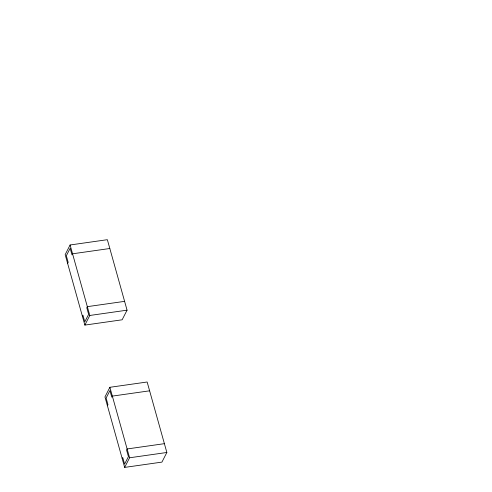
<?xml version="1.0" encoding="UTF-8"?>
<svg xmlns="http://www.w3.org/2000/svg" width="492" height="492" viewBox="0 0 492 492"><rect width="100%" height="100%" fill="white"/><g stroke="black" fill="none" stroke-linecap="round" stroke-linejoin="round"><path stroke-width="0.74" d="M70.092 244.985L65.165 254.616L84.87 325.089L122.139 319.794L127.065 310.169L107.361 239.69L70.092 244.985L89.796 315.464L84.87 325.089M67.625 263.423L68.173 262.353L66.328 255.748L70.159 248.257L72.004 254.868L72.552 253.798L109.821 248.503M82.404 316.282L82.951 315.212L84.802 321.817L88.634 314.333L86.783 307.721L87.33 306.651L124.599 301.362M109.882 387.296L104.956 396.921L124.66 467.4L161.93 462.105L166.856 452.48L147.151 382.001L109.882 387.296L129.587 457.775L124.66 467.4M107.416 405.734L107.963 404.664L106.118 398.059L109.95 390.568L111.795 397.173L112.342 396.103L149.611 390.814M122.194 458.593L122.742 457.523L124.593 464.128L128.424 456.637L126.573 450.032L127.12 448.962L164.389 443.667M89.796 315.464L127.065 310.169M129.587 457.775L166.856 452.48"/></g></svg>
